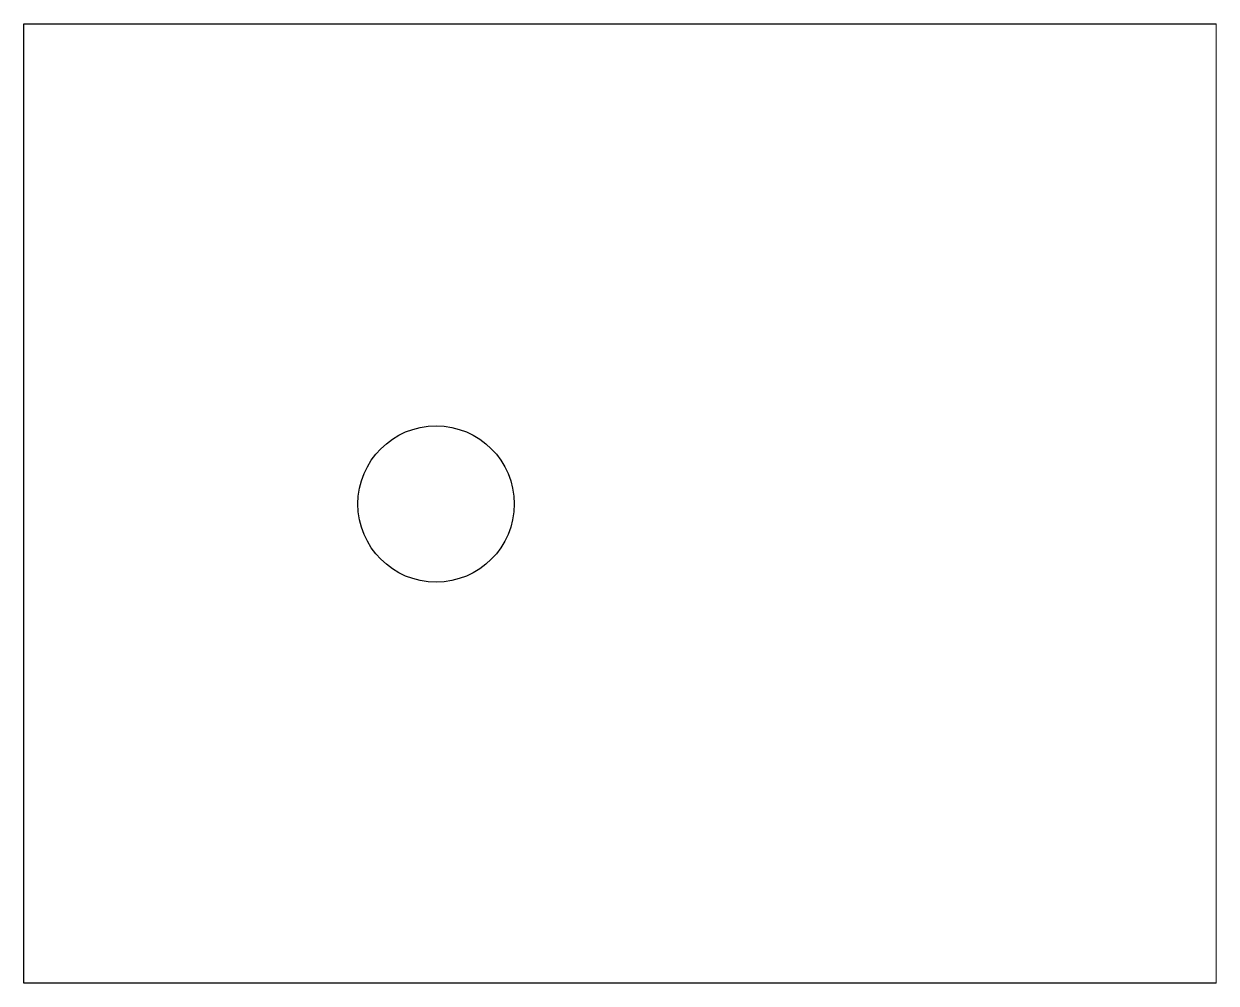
# Paper-space layout 'Layout1' of a CAD drawing. Header units: millimetres. Extents: x 7 to 250, y 0 to 195.
# The model-space entities are those that its viewports show. They can reach past a viewport. Long polylines and large blocks are cut down to what shows.
import ezdxf

# ---------------------------------------------------------------- set-up
doc = ezdxf.new("R2010")
doc.units = ezdxf.units.MM
doc.header["$LTSCALE"] = 10
doc.layers.add('BOLTS', color=6, linetype='Continuous')
doc.layers.add('MEMBERS', color=5, linetype='Continuous')

msp = doc.modelspace()

# ---------------------------------------------------------------- linework, layer by layer
at = {"layer": 'BOLTS', "color": 2, "linetype": 'Continuous'}
msp.add_circle((58.02, -0.07), 11, dxfattribs=at)
at = {"layer": 'MEMBERS', "color": 3, "linetype": 'Continuous'}
for p, q in [((0, -67.5), (0, 67.5)), ((0, 67.5), (167.83, 67.5)), ((167.83, 67.5), (167.83, -67.5)), ((167.83, -67.5), (0, -67.5))]:
    msp.add_line(p, q, dxfattribs=at)

psp = doc.layouts.get("Layout1")

# ---------------------------------------------------------------- viewports
at = {"layer": '0'}
psp.add_viewport(center=(128.5, 97.5), size=(242.42, 195), view_center_point=(83.91, 0), view_height=135.0004, dxfattribs=at)

doc.saveas('drawing.dxf')
